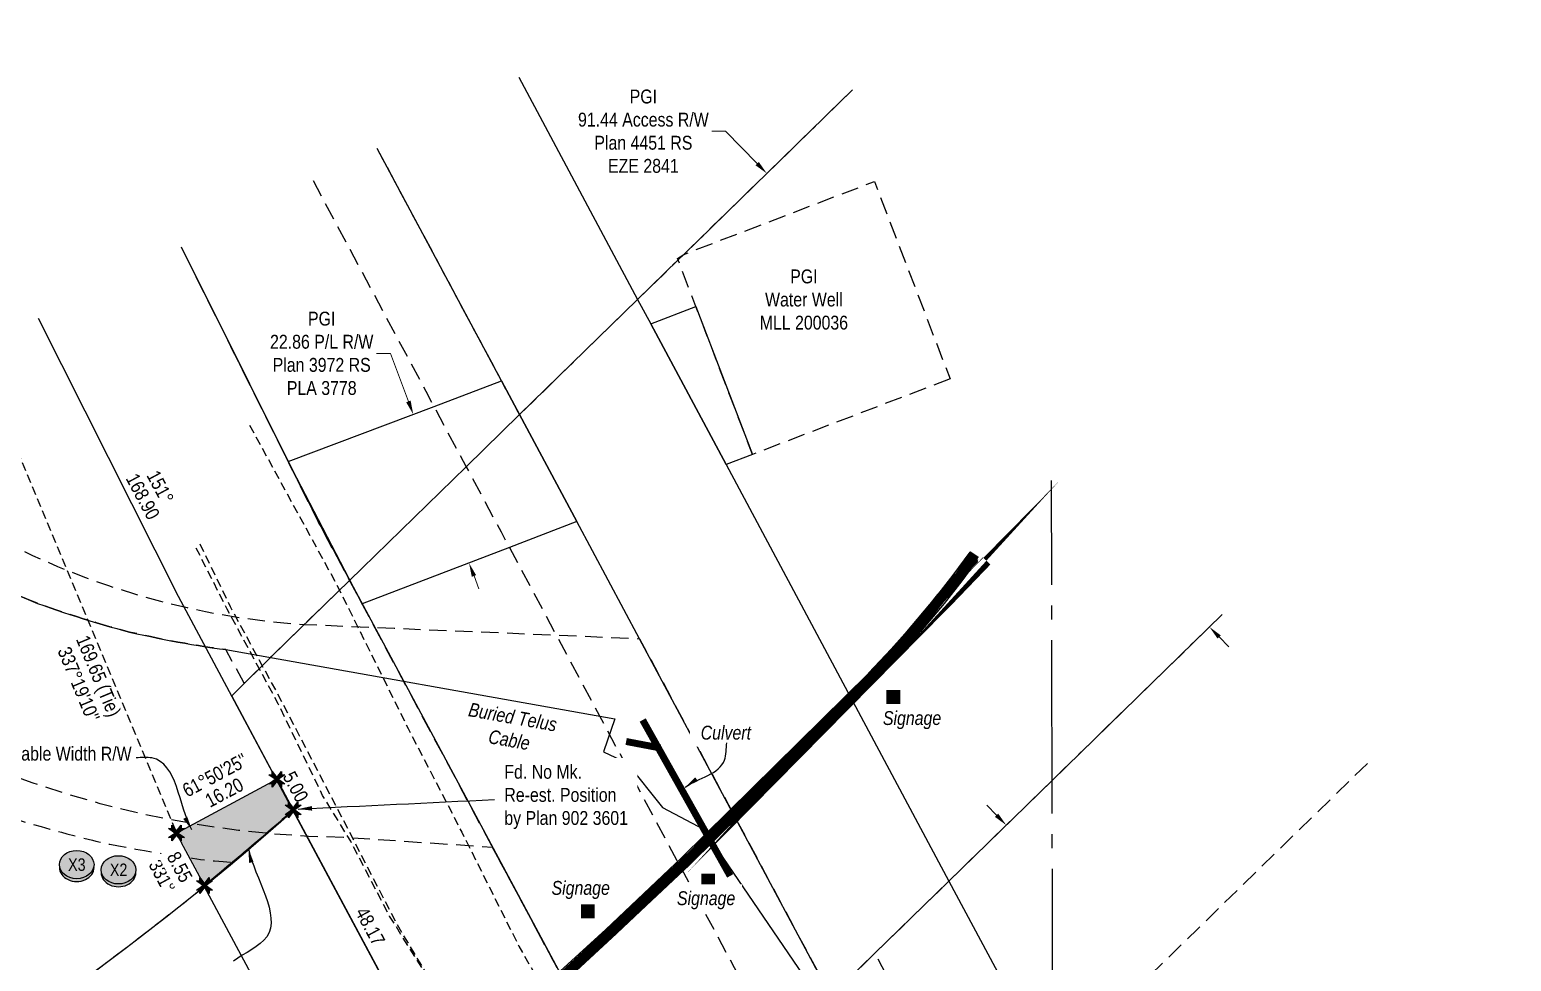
# Model space of a CAD drawing. Extents: x 507490 to 511438, y 6017917 to 6021314.
# Drawn here: x 509824 to 510892, y 6020642 to 6021314 of the extents above; entities that cross this region are included whole.
import ezdxf
from ezdxf.enums import TextEntityAlignment as Align

# ---------------------------------------------------------------- set-up
doc = ezdxf.new("R2010")
doc.units = 0
doc.header["$LTSCALE"] = 5
doc.header["$PDMODE"] = 34
doc.header["$PDSIZE"] = 0.03
for name, pattern in [('foc-ACCESSROAD', [3.75, 2.5, -1.25]), ('foc-FLOWLINE', [3.75, 2.5, -1.25]), ('foc-QUARTERLINE', [33, 25, -3, 2, -3]), ('foc-TIELINE', [1.875, 1.25, -0.625]), ('UG_PIPE', [1.875, 1.25, -0.625])]:
    doc.linetypes.add(name, pattern=pattern)
doc.layers.get('Defpoints').update_dxf_attribs({"color": 9})
for name, color, linetype, lineweight in [('AS-GENERAL', 48, 'Continuous', 18), ('F-AR-T', 190, 'Continuous', 9), ('F-RW-T', 190, 'Continuous', 9), ('F-WS-T', 190, 'Continuous', 9), ('T-TEXT', 48, 'Continuous', 18)]:
    doc.layers.add(name, color=color, linetype=linetype, lineweight=lineweight)
for name, color, linetype in [('AS-PIPE-UG', 44, 'UG_PIPE'), ('AS-TELEPHONE', 224, 'foc-TEL'), ('C-AR', 13, 'foc-ACCESSROAD'), ('C-RW', 13, 'Continuous'), ('F-AR', 190, 'foc-ACCESSROAD'), ('F-EZE', 190, 'foc-FLOWLINE'), ('F-RW', 190, 'Continuous'), ('F-WS', 190, 'foc-ACCESSROAD'), ('L-BD', 7, 'Continuous'), ('L-MON', 1, 'Continuous'), ('L-MON-T', 1, 'Continuous'), ('L-QSEC', 8, 'foc-QUARTERLINE'), ('L-TIE', 7, 'foc-TIELINE'), ('L-TITLEDB', 4, 'Continuous'), ('L-TITLEDB-T', 4, 'Continuous'), ('P-CROSSINGS', 250, 'Continuous'), ('P-IOP1', 10, 'Continuous'), ('P-PROPOSED', 10, 'Continuous'), ('P-PROPOSED-H', 21, 'Continuous'), ('P-TXT', 4, 'Continuous')]:
    doc.layers.add(name, color=color, linetype=linetype)
doc.styles.add('80CG', font='ARIALN.TTF', dxfattribs={"height": 10})
doc.styles.add('80L', font='ARIALN.TTF', dxfattribs={"height": 10})
doc.styles.add('80LS', font='ARIALNI.TTF', dxfattribs={"height": 10})
doc.styles.add('Crossing', font='ARIALN.TTF', dxfattribs={"height": 10})
doc.styles.add('foc-LtypeFont', font='ARIALN.TTF', dxfattribs={"height": 7.35})
doc.linetypes.add('foc-TEL', pattern='A,2,-1,["T",foc-LtypeFont,S=0.2,R=0,X=-0.425,Y=-0.75],-1.24,8', length=12.24)
doc.linetypes.add('foc-TEL-NOLINE', pattern='A,0,-2,["T",foc-LtypeFont,S=0.2,R=0,X=-0.425,Y=-0.75],-10.24', length=12.24)
doc.dimstyles.new('Compass 5 000', dxfattribs={"dimscale": 5, "dimtxt": 9, "dimasz": 2, "dimexe": 0.2, "dimexo": 0.0625, "dimgap": 0.5, "dimtad": 0, "dimtih": 1, "dimtoh": 1, "dimzin": 0, "dimdsep": 46, "dimtxsty": '80CG', "dimcen": 0.1, "dimse1": 1, "dimse2": 1, "dimclrd": 256, "dimclrt": 256, "dimaunit": 1, "dimadec": 4, "dimazin": 0, "dimtfac": 0.06, "dimtofl": 0, "dimtmove": 0, "dimatfit": 1, "dimfxl": 0.2, "dimtolj": 1, "dimtzin": 0, "dimlwd": -1, "dimarcsym": 0})

# ---------------------------------------------------------------- blocks, each defined once
blk = doc.blocks.new('*D483')
at = {"layer": 'Defpoints', "color": 0, "transparency": 16777216}
for p in [(510595, 6020805.8), (510699.7, 6020698.5), (510632.9, 6020633.3)]:
    blk.add_point(p, dxfattribs=at)
at = {"layer": 'F-AR-T', "transparency": 16777216}
for p, q in [((510521.2, 6020747.8), (510514.3, 6020754.9)), ((510639.9, 6020626.2), (510655.5, 6020610.2)), ((510655.5, 6020610.2), (510665.5, 6020610.2))]:
    blk.add_line(p, q, dxfattribs=at)
for points in [[(510522.4, 6020748.9), (510520, 6020746.6), (510528.2, 6020740.6)], [(510641.1, 6020627.3), (510638.7, 6020625), (510632.9, 6020633.3)]]:
    blk.add_solid(points, dxfattribs=at)
at = {"layer": 'F-AR-T', "transparency": 16777216, "insert": (510714.8, 6020610.2), "char_height": 10, "attachment_point": 5, "style": '80CG'}
blk.add_mtext('\\A1;30.00 Access R/W\\PPlan 812 0376\\P(Not on PLSR)', dxfattribs=at)
blk = doc.blocks.new('*D484')
at = {"layer": 'Defpoints', "color": 0, "transparency": 16777216}
for p in [(510355.6, 6021210.6), (510263.1, 6021120.3), (510582.2, 6020793.3)]:
    blk.add_point(p, dxfattribs=at)
at = {"layer": 'F-AR-T', "transparency": 16777216}
for p, q in [((510325.9, 6021241), (510315.9, 6021241)), ((510348.6, 6021217.7), (510325.9, 6021241)), ((510681.6, 6020876.3), (510688.6, 6020869.2))]:
    blk.add_line(p, q, dxfattribs=at)
for points in [[(510349.8, 6021218.9), (510347.4, 6021216.5), (510355.6, 6021210.6)], [(510682.8, 6020877.5), (510680.5, 6020875.2), (510674.7, 6020883.5)]]:
    blk.add_solid(points, dxfattribs=at)
at = {"layer": 'F-AR-T', "transparency": 16777216, "insert": (510266.6, 6021241), "char_height": 10, "attachment_point": 5, "style": '80CG'}
blk.add_mtext('\\A1;PGI\\P91.44 Access R/W\\PPlan 4451 RS\\PEZE 2841', dxfattribs=at)
blk = doc.blocks.new('*D485')
at = {"layer": 'Defpoints', "color": 0, "transparency": 16777216}
for p in [(510089, 6021032.4), (510100.7, 6021036.8), (510129.2, 6020925.2)]:
    blk.add_point(p, dxfattribs=at)
at = {"layer": 'F-RW-T', "transparency": 16777216}
for p, q in [((510084.2, 6021080.8), (510074.2, 6021080.8)), ((510097.2, 6021046.2), (510084.2, 6021080.8)), ((510144.5, 6020920.3), (510148, 6020910.9))]:
    blk.add_line(p, q, dxfattribs=at)
for points in [[(510098.8, 6021046.8), (510095.6, 6021045.6), (510100.7, 6021036.8)], [(510146, 6020920.9), (510142.9, 6020919.7), (510140.9, 6020929.6)]]:
    blk.add_solid(points, dxfattribs=at)
at = {"layer": 'F-RW-T', "transparency": 16777216, "insert": (510034.7, 6021080.8), "char_height": 10, "attachment_point": 5, "style": '80CG'}
blk.add_mtext('\\A1;PGI\\P22.86 P/L R/W\\PPlan 3972 RS\\PPLA 3778', dxfattribs=at)
blk = doc.blocks.new('TEMP')
h = blk.add_hatch(color=255)
h.dxf.hatch_style = 1
h.paths.add_polyline_path([(0, 0.25), (-0.67, 1.15), (-0.67, 0.67), (-1.15, 0.67), (-0.25, 0), (-1.15, -0.67), (-0.67, -0.67), (-0.67, -1.15), (0, -0.25), (0.67, -1.15), (0.67, -0.67), (1.15, -0.67), (0.25, 0), (1.15, 0.67), (0.67, 0.67), (0.67, 1.15)])
h.paths.add_polyline_path([(0.57, 0.85), (0.57, 0.57), (0.85, 0.57), (0.08, 0), (0.85, -0.57), (0.57, -0.57), (0.57, -0.85), (0, -0.08), (-0.57, -0.85), (-0.57, -0.57), (-0.85, -0.57), (-0.08, 0), (-0.85, 0.57), (-0.57, 0.57), (-0.57, 0.85), (0, 0.08)], flags=16)
h = blk.add_hatch(color=1)
h.dxf.hatch_style = 1
h.paths.add_polyline_path([(0, 0.08), (-0.57, 0.85), (-0.57, 0.57), (-0.85, 0.57), (-0.08, 0), (-0.85, -0.57), (-0.57, -0.57), (-0.57, -0.85), (0, -0.08), (0.57, -0.85), (0.57, -0.57), (0.85, -0.57), (0.08, 0), (0.85, 0.57), (0.57, 0.57), (0.57, 0.85)])
at = {"color": 1}
for p, q in [((-0.08, 0), (0.08, 0)), ((0, 0.08), (0, -0.08))]:
    blk.add_line(p, q, dxfattribs=at)
at = {"color": 255, "flags": 128}
blk.add_lwpolyline([(-0.25, 0), (-1.15, 0.67), (-0.67, 0.67), (-0.67, 1.15), (0, 0.25), (0.67, 1.15), (0.67, 0.67), (1.15, 0.67), (0.25, 0), (1.15, -0.67), (0.67, -0.67), (0.67, -1.15), (0, -0.25), (-0.67, -1.15), (-0.67, -0.67), (-1.15, -0.67)], close=True, dxfattribs=at)
at = {"color": 1, "flags": 128}
blk.add_lwpolyline([(-0.08, 0), (-0.85, 0.57), (-0.57, 0.57), (-0.57, 0.85), (0, 0.08), (0.57, 0.85), (0.57, 0.57), (0.85, 0.57), (0.08, 0), (0.85, -0.57), (0.57, -0.57), (0.57, -0.85), (0, -0.08), (-0.57, -0.85), (-0.57, -0.57), (-0.85, -0.57)], close=True, dxfattribs=at)
blk = doc.blocks.new('xing2')
h = blk.add_hatch(color=50)
h.dxf.hatch_style = 1
edge = h.paths.add_edge_path()
edge.add_ellipse((0, 0), major_axis=(-12.5, 0), ratio=0.816297, start_angle=0, end_angle=360)
h = blk.add_hatch(color=250)
h.dxf.hatch_style = 1
edge = h.paths.add_edge_path()
edge.add_ellipse((0, -2), major_axis=(-12.5, 0), ratio=0.816297, start_angle=0, end_angle=180)
edge.add_line((12.5, -2), (12.5, 0))
edge.add_ellipse((0, 0), major_axis=(-12.5, 0), ratio=0.816297, start_angle=0, end_angle=180, ccw=False)
edge.add_line((-12.5, 0), (-12.5, -2))
at = {"color": 250}
blk.add_ellipse((0, 0), major_axis=(-12.5, 0), ratio=0.816297, dxfattribs=at)
blk.add_ellipse((0, -2), major_axis=(-12.5, 0), ratio=0.816297, start_param=0, end_param=3.141593, dxfattribs=at)
at = {"color": 250, "style": 'Crossing'}
blk.add_attdef('CROSSING', text='', height=9, dxfattribs=at).set_placement((0.1, 0), align=Align.MIDDLE_CENTER)
at = {"color": 250, "style": 'Crossing', "flags": 1}
for tag, p in [('OWNER', (0.1, -12.5)), ('DESCRIPTION', (0.1, -25.8)), ('LOCATION', (0.1, -39.3)), ('DWG_REF', (0.1, -52.8))]:
    blk.add_attdef(tag, text='', height=9, dxfattribs=at).set_placement(p, align=Align.MIDDLE_CENTER)

msp = doc.modelspace()

# ---------------------------------------------------------------- hatches: boundary and pattern name
at = {"layer": 'P-IOP1'}
h = msp.add_hatch(color=256, dxfattribs=at)
h.dxf.hatch_style = 1
h.paths.add_polyline_path([(510441.815, 6020837.952), (510451.809, 6020837.952), (510451.809, 6020827.958), (510441.815, 6020827.958)])
h = msp.add_hatch(color=256, dxfattribs=at)
h.dxf.hatch_style = 1
h.paths.add_polyline_path([(510308.3, 6020705.672), (510318.294, 6020705.672), (510318.294, 6020695.678), (510308.3, 6020695.678)])
h = msp.add_hatch(color=256, dxfattribs=at)
h.dxf.hatch_style = 1
h.paths.add_polyline_path([(510221.565, 6020683.407), (510231.559, 6020683.407), (510231.559, 6020673.413), (510221.565, 6020673.413)])
at = {"layer": 'P-PROPOSED-H'}
h = msp.add_hatch(color=256, dxfattribs=at)
h.dxf.hatch_style = 1
edge = h.paths.add_edge_path()
edge.add_line((510002.302, 6020773.636), (510014.094, 6020751.607))
edge.add_arc((508713.356, 6022209.442), 1953.767, 309.277317, 311.740621, ccw=False)
edge.add_line((509950.235, 6020697.049), (509929.966, 6020734.914))
edge.add_line((509929.966, 6020734.914), (510002.302, 6020773.636))

# ---------------------------------------------------------------- linework, layer by layer
at = {"layer": 'AS-GENERAL', "const_width": 4.997, "flags": 128}
for points in [[(510329.152, 6020703.955), (510266.097, 6020816.415)], [(510254.172, 6020800.925), (510278.857, 6020796.23)]]:
    msp.add_lwpolyline(points, dxfattribs=at)
at = {"layer": 'AS-PIPE-UG', "flags": 128}
for points in [[(509982.747, 6021028.935), (510045.377, 6020914.39), (510097.052, 6020810.255), (510135.662, 6020735.555), (510176.912, 6020653.22), (510232.252, 6020556.195), (510268.577, 6020488.685), (510293.782, 6020431.67)], [(509946.787, 6020943.56), (509968.647, 6020898.325), (510005.917, 6020829.52), (510057.557, 6020729.935), (510088.867, 6020669.035), (510120.852, 6020615.285), (510167.282, 6020524.52), (510189.782, 6020487.165), (510207.747, 6020450.25), (510228.632, 6020417.04)], [(510227.492, 6020415.945), (510185.382, 6020494.715), (510165.052, 6020524.335), (510121.532, 6020614.595), (510083.572, 6020675.02), (510055.602, 6020729.085), (510035.342, 6020761.965), (510003.312, 6020828.17), (509966.592, 6020896.305), (509944.282, 6020940.325)]]:
    msp.add_lwpolyline(points, dxfattribs=at)
at = {"layer": 'AS-TELEPHONE', "linetype": 'foc-TEL-NOLINE', "flags": 128}
msp.add_lwpolyline([(509721.035, 6020955.69), (509722.228, 6020954.94), (509726.472, 6020952.285), (509730.64, 6020949.697), (509735.023, 6020947.057), (509739.33, 6020944.477), (509743.561, 6020941.962), (509747.998, 6020939.404), (509752.364, 6020936.903), (509756.656, 6020934.468), (509761.15, 6020931.992), (509765.569, 6020929.577), (509769.771, 6020927.303), (509774.497, 6020924.997), (509778.997, 6020922.816), (509783.429, 6020920.682), (509788.051, 6020918.53), (509792.603, 6020916.432), (509797.091, 6020914.383), (509801.76, 6020912.317), (509806.36, 6020910.306), (509810.897, 6020908.337), (509815.609, 6020906.364), (509820.259, 6020904.438), (509824.84, 6020902.555), (509829.909, 6020900.545), (509834.3, 6020898.945), (509838.943, 6020897.295), (509843.758, 6020895.657), (509848.508, 6020894.054), (509853.195, 6020892.499), (509858.045, 6020890.95), (509862.831, 6020889.441), (509867.557, 6020887.971), (509872.441, 6020886.519), (509877.262, 6020885.1), (509882.024, 6020883.72), (509886.937, 6020882.362), (509891.791, 6020881.036), (509896.226, 6020879.871), (509901.541, 6020878.682), (509906.432, 6020877.597), (509911.269, 6020876.544), (509916.245, 6020875.53), (509921.163, 6020874.541), (509926.029, 6020873.585), (509931.028, 6020872.665), (509935.969, 6020871.774), (509940.86, 6020870.911), (509945.871, 6020870.091), (509950.833, 6020869.289), (509955.745, 6020868.523), (509960.911, 6020867.776), (509965.673, 6020867.304)], dxfattribs=at)
at = {"layer": 'AS-TELEPHONE', "flags": 128}
msp.add_lwpolyline([(509965.673, 6020867.304), (510246.037, 6020817.335), (510237.867, 6020793.475), (510254.762, 6020785.595), (510280.462, 6020753.22), (510309.957, 6020737.77), (510395.892, 6020611.495), (510543.322, 6020333.848), (510630.673, 6020145.29), (510761.736, 6019872.463)], dxfattribs=at)
at = {"layer": 'C-AR', "ltscale": 5, "const_width": 7.496, "flags": 128}
for points in [[(510505.371, 6020936.122), (510494.655, 6020919.993), (510480.805, 6020904.346), (510459.455, 6020877.228), (510449.34, 6020866.148), (510432.85, 6020848.088), (510488.237, 6020904.26), (510514.059, 6020931.139)], [(510432.61, 6020848.632), (510432.61, 6020848.632), (510298.407, 6020715.337), (510244.267, 6020664.247), (510209.932, 6020632.452), (510157.987, 6020586.682), (510103.572, 6020541.257), (510051.647, 6020499.532), (510004.422, 6020463.457), (509967.916, 6020437.3), (509957.65, 6020430.378), (509890.397, 6020385.497), (509758.967, 6020300.942), (509711.592, 6020274.687), (509655.797, 6020245.692), (509604.967, 6020221.307), (509567.002, 6020204.327), (509493.477, 6020173.892), (509457.127, 6020159.592), (509384.202, 6020132.482), (509313.532, 6020106.978)]]:
    msp.add_lwpolyline(points, dxfattribs=at)
at = {"layer": 'C-AR', "linetype": 'Continuous'}
for points in [[(510501.907, 6020937.375), (510489.787, 6020920.88), (510477.927, 6020905.675), (510455.107, 6020878.6), (510445.147, 6020867.58), (510428.837, 6020850.115)], [(510507.617, 6020930.755), (510480.982, 6020903.255), (510456.297, 6020878.08), (510435.502, 6020856.81), (510428.897, 6020850.075), (510294.307, 6020717.32), (510239.432, 6020665.41), (510206.657, 6020635.32), (510152.152, 6020587.41), (510100.937, 6020544.585), (510007.902, 6020471.215), (509911.372, 6020402.045), (509811.887, 6020337.32), (509709.112, 6020277.935), (509653.157, 6020248.795), (509602.907, 6020224.815), (509565.022, 6020207.815), (509493.712, 6020178.1), (509455.412, 6020163.185), (509382.787, 6020135.96), (509312.17, 6020110.822)], [(510515.592, 6020928.115), (510486.462, 6020898.105), (510462.117, 6020873.215), (510434.412, 6020844.79), (510299.522, 6020711.8), (510245.382, 6020660.71), (510211.047, 6020628.915), (510159.102, 6020583.145), (510104.687, 6020537.72), (510052.762, 6020495.995), (510005.537, 6020459.92), (509959.477, 6020426.365), (509760.082, 6020297.405), (509712.707, 6020271.15), (509656.912, 6020242.155), (509606.082, 6020217.77), (509568.117, 6020200.79), (509494.592, 6020170.355), (509458.242, 6020156.055), (509385.317, 6020128.945), (509314.77, 6020103.485)], [(510507.442, 6020932.055), (510496.217, 6020916.7), (510483.502, 6020900.425), (510461.017, 6020873.935), (510450.902, 6020862.855), (510434.412, 6020844.795)]]:
    msp.add_lwpolyline(points, dxfattribs=at)
at = {"layer": 'C-RW', "flags": 128}
msp.add_lwpolyline([(509950.081, 6020696.26), (510167.576, 6020290.219, 0.00867712), (510233.245, 6020342.061), (510014.264, 6020750.978, 0.00220173)], format="xyb", close=True, dxfattribs=at)
at = {"layer": 'F-AR', "linetype": 'Continuous', "flags": 128}
msp.add_lwpolyline([(510683.836, 6020892.45), (510561.31, 6020772.899), (510486.877, 6020700.271), (510433.489, 6020648.178), (510401.748, 6020617.21), (510395.89, 6020611.495), (510363.237, 6020579.638), (510288.256, 6020506.475), (510194.189, 6020414.865), (510014.212, 6020750.947), (509969.873, 6020833.744), (510000.501, 6020864.076), (510063.854, 6020925.938), (510138.832, 6020999.105), (510177.343, 6021036.675), (510262.48, 6021119.733), (510291.612, 6021148.176), (510295.8, 6021152.244), (510417.441, 6021270.929)], dxfattribs=at)
at = {"layer": 'F-AR', "flags": 128}
for points in [[(510028.433, 6021205.463), (510109.662, 6021053.635), (510115.664, 6021042.415), (510138.832, 6020999.105), (510163.976, 6020952.106), (510169.975, 6020940.89), (510203.762, 6020877.733), (510260.823, 6020771.076), (510299.044, 6020699.632)], [(510546.859, 6019998.294), (510416.479, 6020241.76), (510353.276, 6020359.782), (510279.359, 6020497.811), (510157.937, 6020724.55), (510032.115, 6020959.505), (509933.405, 6021157.692)], [(509739.303, 6020984.787), (509740.842, 6020983.682), (509757.196, 6020972.784), (509773.921, 6020962.46), (509790.999, 6020952.731), (509808.407, 6020943.603), (509826.123, 6020935.091), (509844.126, 6020927.207), (509862.395, 6020919.956), (509880.906, 6020913.351), (509899.639, 6020907.396), (509918.567, 6020902.102), (509937.667, 6020897.476), (509950.997, 6020894.734), (509956.921, 6020893.518), (509976.3, 6020890.238), (509995.783, 6020887.641), (510015.344, 6020885.725), (510022.257, 6020885.404), (510054.608, 6020883.955), (510087.039, 6020882.603), (510203.762, 6020877.733), (510263.878, 6020875.012), (510401.761, 6020617.228), (510474.083, 6020482.002), (510475.371, 6020479.592), (510496.277, 6020440.739), (510562.194, 6020317.565), (510766.281, 6019936.038)], [(510788.534, 6020785.145), (510666.009, 6020665.595), (510591.577, 6020592.969), (510538.189, 6020540.875), (510506.445, 6020509.903), (510500.574, 6020504.177), (510467.931, 6020472.329), (510392.956, 6020399.173), (510268.667, 6020275.788), (510194.189, 6020414.865), (510288.256, 6020506.475), (510363.237, 6020579.638), (510395.89, 6020611.495), (510401.748, 6020617.21), (510433.489, 6020648.178), (510486.877, 6020700.271), (510561.31, 6020772.899), (510683.836, 6020892.45)], [(510647.089, 6019811.129), (510416.479, 6020241.76), (510353.276, 6020359.782), (510279.359, 6020497.811), (510157.937, 6020724.55), (510050.525, 6020731.673), (510038.023, 6020732.062), (510025.17, 6020732.468), (509999.857, 6020734.168), (509974.623, 6020736.762), (509949.497, 6020740.253), (509924.511, 6020744.638), (509899.697, 6020749.903), (509875.084, 6020756.052), (509850.705, 6020763.068), (509826.594, 6020770.948), (509802.776, 6020779.679), (509779.283, 6020789.253), (509756.146, 6020799.654), (509733.393, 6020810.87), (509711.052, 6020822.891), (509689.154, 6020835.696), (509667.725, 6020849.273), (509658.281, 6020855.738)], [(510311.415, 6020676.507), (510363.237, 6020579.638), (510376.982, 6020553.945), (510450.604, 6020416.32), (510562.409, 6020207.325), (510746.04, 6019864.066)]]:
    msp.add_lwpolyline(points, dxfattribs=at)
at = {"layer": 'F-EZE', "flags": 128}
msp.add_lwpolyline([(510782.439, 6019883.539), (510562.231, 6020298.237), (510395.892, 6020611.495), (510401.748, 6020617.21), (510433.491, 6020648.178), (510562.023, 6020406.118), (510827.505, 6019907.648)], dxfattribs=at)
at = {"layer": 'F-RW'}
for points in [[(510176.737, 6021280.016), (510262.48, 6021119.733), (510271.868, 6021102.185), (510326.184, 6021000.656), (510486.877, 6020700.271), (510560.5, 6020562.65), (510561.723, 6020560.337), (510892.344, 6019942.336)], [(510791.711, 6019888.499), (510562.194, 6020317.565), (510496.277, 6020440.739), (510475.371, 6020479.592), (510474.083, 6020482.002), (510401.761, 6020617.228), (510263.878, 6020875.012), (510218.635, 6020959.5), (510177.343, 6021036.675), (510164.315, 6021061.029), (510074.623, 6021228.683)], [(509933.405, 6021157.692), (510032.115, 6020959.505), (510647.089, 6019811.129)], [(510546.364, 6019757.243), (510014.212, 6020750.947), (509931.407, 6020905.574), (509830.637, 6021106.03)]]:
    msp.add_lwpolyline(points, dxfattribs=at)
for points in [[(510271.868, 6021102.185), (510304.459, 6021114.652), (510345.29, 6021007.968), (510326.184, 6021000.656), (510271.868, 6021102.185)], [(510169.975, 6020940.89), (510063.893, 6020900.165), (510010.487, 6021002.929), (510115.664, 6021042.415), (510164.315, 6021061.029), (510177.343, 6021036.675), (510218.635, 6020959.5), (510169.975, 6020940.89)]]:
    msp.add_lwpolyline(points, close=True, dxfattribs=at)
at = {"layer": 'F-WS', "flags": 128}
for points in [[(510417.441, 6021270.929), (510295.8, 6021152.244), (510291.612, 6021148.176), (510262.48, 6021119.733), (510177.343, 6021036.675), (510164.315, 6021061.029), (510074.623, 6021228.683)], [(509933.405, 6021157.692), (510032.115, 6020959.505), (510054.816, 6020917.113), (510022.257, 6020885.404), (510000.505, 6020864.23), (509978.731, 6020842.882), (509965.673, 6020867.304), (509960.911, 6020867.776), (509955.745, 6020868.523), (509950.833, 6020869.289), (509945.871, 6020870.091), (509940.86, 6020870.911), (509935.969, 6020871.774), (509931.028, 6020872.665), (509926.03, 6020873.585), (509921.163, 6020874.541), (509916.245, 6020875.53), (509911.27, 6020876.543), (509906.433, 6020877.596), (509901.541, 6020878.682), (509896.226, 6020879.87), (509891.791, 6020881.036), (509886.937, 6020882.362), (509882.024, 6020883.72), (509877.262, 6020885.1), (509872.441, 6020886.519), (509867.557, 6020887.971), (509862.831, 6020889.441), (509858.046, 6020890.95), (509853.195, 6020892.498), (509848.508, 6020894.054), (509843.758, 6020895.657), (509838.943, 6020897.295), (509834.3, 6020898.945), (509829.909, 6020900.544), (509824.84, 6020902.555), (509820.259, 6020904.438), (509815.61, 6020906.364), (509810.897, 6020908.336), (509806.36, 6020910.306), (509801.76, 6020912.317), (509797.091, 6020914.383), (509792.603, 6020916.432), (509788.051, 6020918.53), (509783.429, 6020920.681), (509778.997, 6020922.816), (509774.497, 6020924.997), (509769.771, 6020927.303), (509765.569, 6020929.577), (509761.15, 6020931.992), (509756.656, 6020934.468), (509752.364, 6020936.903), (509747.998, 6020939.404), (509743.561, 6020941.962), (509739.33, 6020944.477), (509735.023, 6020947.057), (509730.64, 6020949.697), (509726.472, 6020952.285), (509722.228, 6020954.94), (509721.035, 6020955.69)], [(509640.091, 6020826.767), (509641.686, 6020825.732), (509647.125, 6020822.297), (509652.528, 6020818.904), (509657.949, 6020815.515), (509659.809, 6020814.353), (509663.4, 6020812.174), (509668.88, 6020808.867), (509670.566, 6020807.855), (509674.41, 6020805.745), (509679.975, 6020802.704), (509681.915, 6020801.652), (509685.571, 6020799.728), (509691.189, 6020796.785), (509696.829, 6020793.849), (509702.487, 6020790.917), (509704.486, 6020789.883), (509708.167, 6020788.042), (509713.876, 6020785.206), (509719.595, 6020782.381), (509725.335, 6020779.567), (509727.405, 6020778.559), (509731.1, 6020776.808), (509736.802, 6020774.134), (509742.726, 6020771.636), (509748.583, 6020769.188), (509750.733, 6020768.299), (509754.465, 6020766.802), (509760.366, 6020764.451), (509766.277, 6020762.112), (509772.211, 6020759.779), (509774.418, 6020758.915), (509778.159, 6020757.508), (509784.126, 6020755.272), (509790.11, 6020753.054), (509796.105, 6020750.851), (509798.374, 6020750.027), (509802.121, 6020748.705), (509805.828, 6020747.41), (509808.162, 6020746.697), (509814.234, 6020744.845), (509820.322, 6020743.015), (509822.658, 6020742.316), (509826.419, 6020741.24), (509832.539, 6020739.507), (509838.663, 6020737.788), (509844.802, 6020736.084), (509847.198, 6020735.428), (509850.957, 6020734.441), (509857.123, 6020732.841), (509863.301, 6020731.252), (509869.488, 6020729.681), (509871.939, 6020729.065), (509875.687, 6020728.171), (509877.353, 6020727.776), (509881.911, 6020726.884), (509888.149, 6020725.671), (509894.394, 6020724.474), (509896.906, 6020723.997), (509900.653, 6020723.333), (509906.917, 6020722.236), (509913.195, 6020721.164), (509918.903, 6020720.203)]]:
    msp.add_lwpolyline(points, dxfattribs=at)
msp.add_lwpolyline([(510487.664, 6021062.429), (510345.29, 6021007.968), (510304.459, 6021114.652), (510291.212, 6021149.255), (510295.8, 6021152.244), (510433.179, 6021204.792), (510487.664, 6021062.429)], close=True, dxfattribs=at)
msp.add_lwpolyline([(509937.835, 6020717.293), (509938.367, 6020717.214), (509944.679, 6020716.289), (509947.289, 6020715.91), (509950.809, 6020715.446), (509957.328, 6020714.867), (509963.663, 6020714.308), (509971.233, 6020713.772, -0.09094228), (509358.617, 6020365.305)], format="xyb", dxfattribs=at)
at = {"layer": 'L-QSEC'}
msp.add_line((510563.278, 6019759.007), (510560.891, 6020989.118), dxfattribs=at)
at = {"layer": 'L-TIE'}
msp.add_line((509782.657, 6021088.656), (509929.966, 6020734.914), dxfattribs=at)
at = {"layer": 'L-TITLEDB', "flags": 128}
msp.add_lwpolyline([(509389.607, 6019892.321), (509511.9, 6019935.663, 0.08649704), (510233.193, 6020342.031), (510014.212, 6020750.947, -0.09828135), (509358.617, 6020365.305), (509237.217, 6020322.31)], format="xyb", dxfattribs=at)

# ---------------------------------------------------------------- block references
at = {"layer": 'L-MON', "xscale": 4.997356699999998, "yscale": 4.997356699999998, "zscale": 4.997356699999998}
for p in [(510002.302, 6020773.636), (510014.094, 6020751.607)]:
    msp.add_blockref('TEMP', p, dxfattribs=at)
at = {"layer": 'P-CROSSINGS', "xscale": 0.99947134, "yscale": 0.99947134, "zscale": 0.99947134}
for p, values in [((509858.062, 6020712.138), {'CROSSING': 'X3'}), ((509888.202, 6020708.357), {'CROSSING': 'X2'})]:
    msp.add_blockref('xing2', p, dxfattribs=at).add_auto_attribs(values)

# ---------------------------------------------------------------- texts
at = {"layer": 'AS-TELEPHONE', "insert": (510141.369, 6020829.187), "char_height": 9.99466, "attachment_point": 1, "rotation": 349.894364, "style": '80L'}
msp.add_mtext_dynamic_manual_height_columns('\\pi0.31942;{\\fArial Narrow|b0|i1|c0|p34;Buried Telus \\P\\pi17.902;Cable}', width=64.39059, gutter_width=50, heights=[0], dxfattribs=at)
at = {"layer": 'F-WS-T', "insert": (510382.31, 6021097.868), "char_height": 9.9947, "width": 63.21766, "attachment_point": 8, "style": '80L'}
msp.add_mtext('PGI\\PWater Well\\PMLL 200036', dxfattribs=at)
at = {"layer": 'L-BD', "style": '80L'}
for s, height, rotation, p in [('168.90', 9.9947, 298.1604, (509905.799, 6020977.633)), ('151°', 9.9947, 298.1604, (509918.355, 6020984.354)), ("337°19'10''", 9.99471, 292.6083, (509859.573, 6020842.205)), ('169.65 (Tie)', 9.99471, 292.6083, (509872.721, 6020847.681)), ("61°50'25''", 9.9947, 28.1604, (509957.702, 6020776.686)), ('16.20', 9.9947, 28.1604, (509964.424, 6020764.13)), ('5.00', 9.9947, 298.1604, (510015.953, 6020768.316)), ('331°', 9.9947, 298.1604, (509919.77, 6020703.664)), ('48.17', 9.9947, 298.1604, (510069.714, 6020667.608))]:
    msp.add_text(s, height=height, rotation=rotation, dxfattribs=at).set_placement(p, align=Align.MIDDLE)

# ---------------------------------------------------------------- dimensions: what is measured, and where the dimension line sits
at = {"layer": 'F-AR-T'}
for base, p1, p2, angle, text, picture, middle in [((510355.56, 6021210.551), (510582.215, 6020793.296), (510263.111, 6021120.349), 134.295153, 'PGI\\X91.44 Access R/W\\PPlan 4451 RS\\PEZE 2841', '*D484', (510266.561, 6021240.95)), ((510632.923, 6020633.313), (510595.015, 6020805.786), (510699.714, 6020698.481), 314.29579, '30.00 Access R/W\\PPlan 812 0376\\P(Not on PLSR)', '*D483', (510714.829, 6020610.184))]:
    dim = msp.add_linear_dim(base=base, p1=p1, p2=p2, angle=angle, text=text, dimstyle='Compass 5 000', dxfattribs=at)
    dim.commit()
    dim.dimension.update_dxf_attribs({"geometry": picture, "text_midpoint": middle, "dimtype": 161})
at = {"layer": 'F-RW-T'}
dim = msp.add_linear_dim(base=(510100.72, 6021036.805), p1=(510129.227, 6020925.247), p2=(510088.997, 6021032.404), angle=110.577328, text='\\A1;\\pxqc;PGI\\P22.86 P/L R/W\\PPlan 3972 RS\\PPLA 3778', dimstyle='Compass 5 000', dxfattribs=at)
dim.commit()
dim.dimension.update_dxf_attribs({"geometry": '*D485', "text_midpoint": (510034.661, 6021080.808), "dimtype": 161})

# ---------------------------------------------------------------- leaders
at = {"layer": 'L-BD', "path_type": 1}
msp.add_leader([(509981.906, 6020723.513), (509995.124, 6020660.142), (509971.002, 6020642.543)], dimstyle='Compass 5 000', override={"dimgap": 0.5, "dimtad": 0}, dxfattribs=at)

# ---------------------------------------------------------------- next in the draw order: texts
at = {"layer": 'L-BD', "insert": (509932.326, 6020710.386), "char_height": 9.9947, "width": 19.51612, "attachment_point": 5, "rotation": 298.1604, "style": '80L', "bg_fill": 2}
msp.add_mtext('8.55', dxfattribs=at)
at = {"layer": 'L-MON-T', "insert": (510166.369, 6020784.084), "char_height": 9.99471, "width": 90.94604, "attachment_point": 1, "style": '80L', "bg_fill": 2}
msp.add_mtext('Fd. No Mk.\\PRe-est. Position\\Pby Plan 902 3601', dxfattribs=at)
at = {"layer": 'L-TITLEDB-T', "char_height": 9.9958, "width": 41.83537, "attachment_point": 2, "style": '80LS', "bg_fill": 2}
for insert in [(510460.295, 6020822.824), (510221.423, 6020700.34), (510311.825, 6020692.9)]:
    msp.add_mtext('Signage', dxfattribs=dict(at, insert=insert))
at = {"layer": 'P-TXT', "insert": (509847.718, 6020792.069), "char_height": 9.99471, "attachment_point": 5, "style": '80CG', "bg_fill": 3, "box_fill_scale": 1.1, "bg_fill_color": 256, "bg_fill_true_color": 13158600, "bg_fill_transparency": 0}
msp.add_mtext('\\A1;Variable Width R/W', dxfattribs=at)
at = {"layer": 'T-TEXT', "insert": (510326.066, 6020812.282), "char_height": 9.9958, "width": 41.83537, "attachment_point": 2, "style": '80LS', "bg_fill": 2}
msp.add_mtext('Culvert', dxfattribs=at)

# ---------------------------------------------------------------- next in the draw order: linework, layer by layer
at = {"layer": 'P-PROPOSED', "flags": 128}
msp.add_lwpolyline([(510002.302, 6020773.636), (510014.094, 6020751.607, -0.01074861), (509950.235, 6020697.049), (509929.966, 6020734.914)], format="xyb", close=True, dxfattribs=at)

# ---------------------------------------------------------------- next in the draw order: block references
at = {"layer": 'L-MON', "xscale": 4.997356699999998, "yscale": 4.997356699999998, "zscale": 4.997356699999998}
for p in [(509929.966, 6020734.914), (509950.235, 6020697.049)]:
    msp.add_blockref('TEMP', p, dxfattribs=at)

# ---------------------------------------------------------------- next in the draw order: leaders
at = {"layer": 'L-MON-T', "path_type": 1}
msp.add_leader([(510017.765, 6020752.222), (510159.257, 6020759.085)], dimstyle='Compass 5 000', override={"dimgap": 0.5, "dimtad": 0}, dxfattribs=at)
at = {"layer": 'P-TXT', "path_type": 1}
msp.add_leader([(509941.169, 6020737.134), (509912.3, 6020789.026), (509900.886, 6020789.249)], dimstyle='Compass 5 000', override={"dimgap": 0.5, "dimtad": 0}, dxfattribs=at)
at = {"layer": 'T-TEXT', "path_type": 1}
msp.add_leader([(510296.73, 6020768.05), (510325.145, 6020787.526), (510326.778, 6020800.039)], dimstyle='Compass 5 000', override={"dimgap": 0.5, "dimtad": 0}, dxfattribs=at)

doc.saveas('drawing.dxf')
